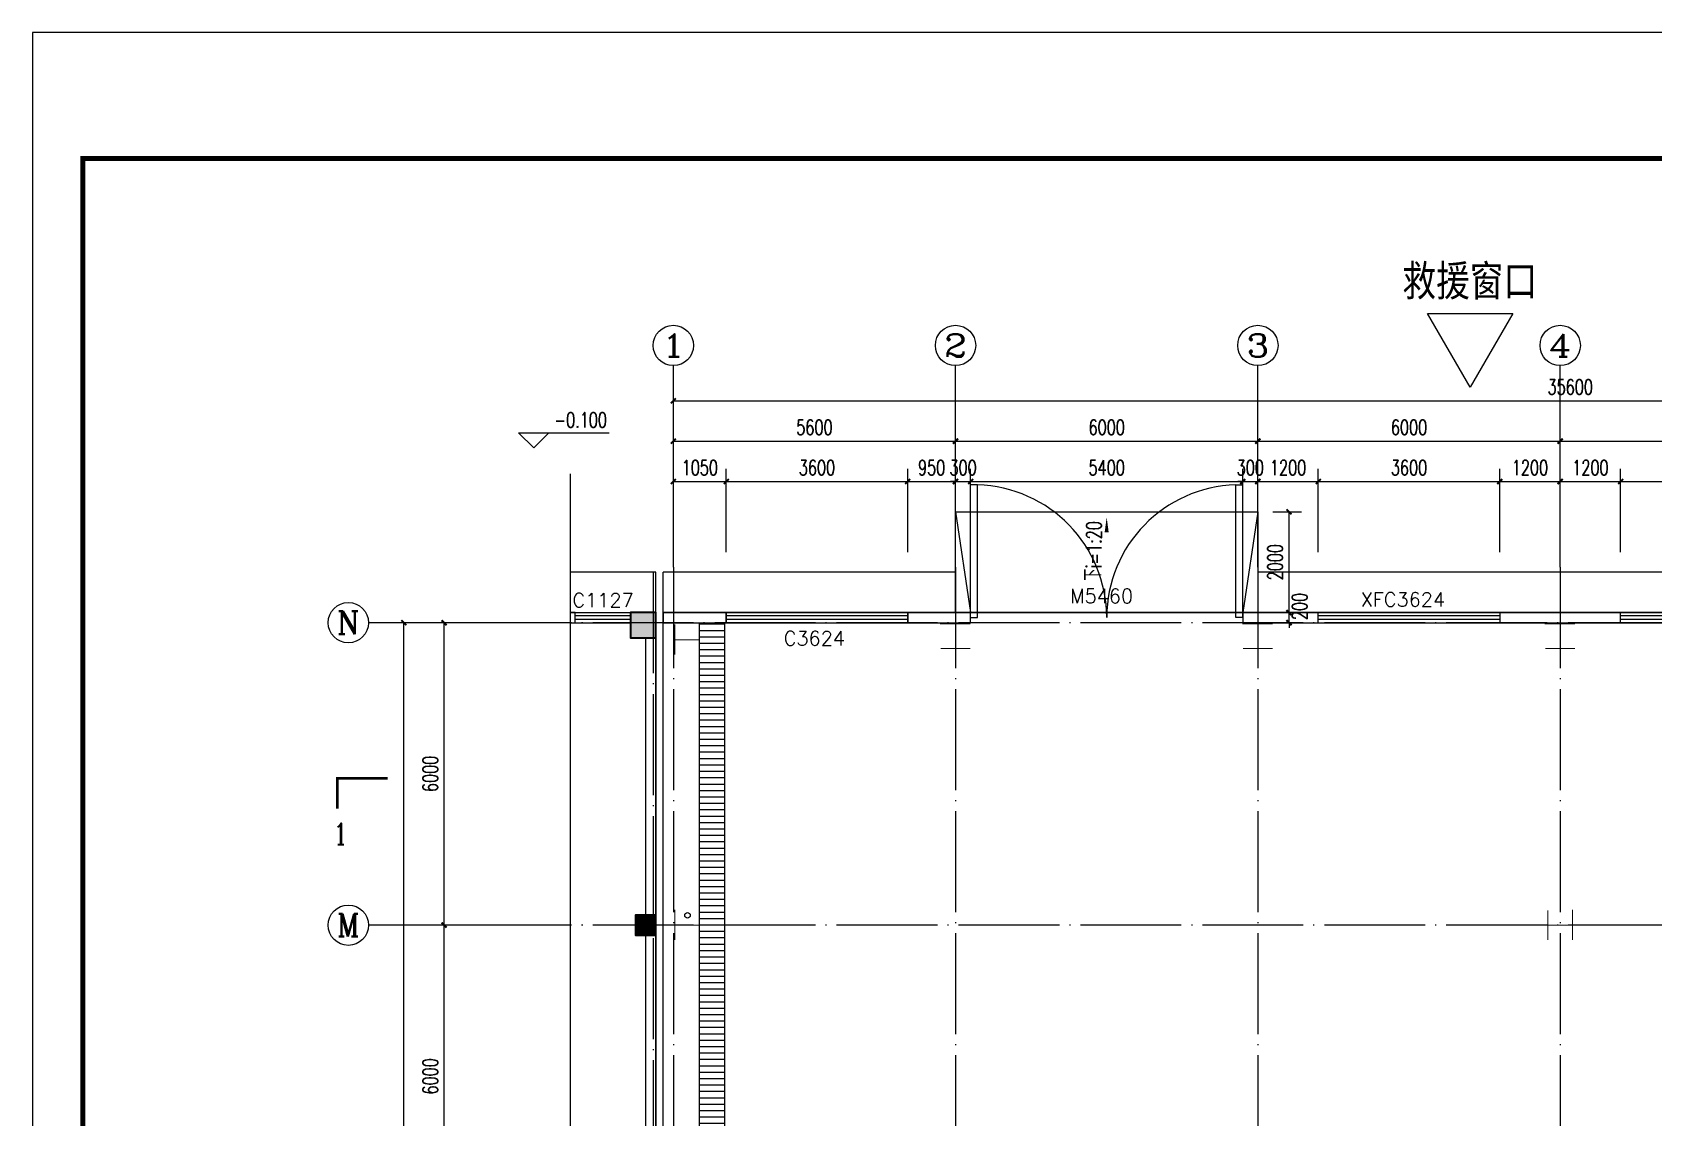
# Model space of a CAD drawing. Extents: x 683431 to 951238, y -788560 to -543702.
# Drawn here: x 683531 to 715704, y -636275 to -614750 of the extents above; entities that cross this region are included whole.
import ezdxf
from ezdxf.enums import TextEntityAlignment as Align

# ---------------------------------------------------------------- set-up
doc = ezdxf.new("R2010")
doc.units = 0
doc.header["$LTSCALE"] = 1000
doc.header["$MEASUREMENT"] = 0
doc.linetypes.add('DOTE', pattern=[2.42, 2, -0.2, 0.02, -0.2])
for name, color, linetype in [('AXIS', 3, 'Continuous'), ('AXIS_TEXT', 7, 'Continuous'), ('COLUMN', 9, 'Continuous'), ('DIM_ELEV', 3, 'Continuous'), ('DIM_SYMB', 3, 'Continuous'), ('DOTE', 1, 'Continuous'), ('GROUND', 2, 'Continuous'), ('PUB_DIM', 3, 'Continuous'), ('PUB_HATCH', 23, 'Continuous'), ('PUB_TEXT', 3, 'Continuous'), ('PUB_TITLE', 4, 'Continuous'), ('RAIL', 163, 'Continuous'), ('WALL', 7, 'Continuous'), ('WINDOW', 4, 'Continuous'), ('WINDOW_TEXT', 7, 'Continuous')]:
    doc.layers.add(name, color=color, linetype=linetype)
doc.layers.add('柱', color=2, linetype='Continuous', lineweight=35)
doc.styles.add('_TCH_AXIS', font='COMPLEX', dxfattribs={"bigfont": 'GBCBIG'})
doc.styles.add('_TCH_DIM', font='SIMPLEX', dxfattribs={"bigfont": 'GBCBIG'})
doc.styles.add('_TCH_DIM_T3', font='SIMPLEX', dxfattribs={"width": 0.705882, "bigfont": 'GBCBIG'})
doc.styles.add('_TCH_LABEL', font='COMPLEX', dxfattribs={"bigfont": 'GBCBIG'})
doc.styles.add('_TCH_WINDOW', font='simplex_.ttf', dxfattribs={"height": 3.5, "bigfont": 'GBCBIG'})
doc.styles.add('COMPLEX', font='COMPLEX')
doc.styles.add('宋体(0.8)', font='', dxfattribs={"width": 0.8})
doc.styles.get('宋体(0.8)').set_extended_font_data('SimSun')
doc.dimstyles.new('_TCH_ARCH&&100', dxfattribs={"dimtxt": 297.5, "dimasz": 100, "dimexe": 250, "dimexo": 300, "dimgap": 126.25, "dimtad": 1, "dimdec": 0, "dimzin": 0, "dimdsep": 46, "dimtxsty": '_TCH_DIM_T3', "dimblk": 'ARCHTICK', "dimcen": 0.09, "dimazin": 2, "dimtfac": 1, "dimtdec": 0, "dimtix": 1, "dimtmove": 2, "dimatfit": 3, "dimfxl": 0, "dimtolj": 1, "dimtzin": 0, "dimarcsym": 0})

# ---------------------------------------------------------------- blocks, each defined once
blk = doc.blocks.new('_ArchTick')
at = {"color": 0, "linetype": 'ByBlock', "const_width": 0.4}
blk.add_lwpolyline([(-0.5, -0.5), (0.5, 0.5)], dxfattribs=at)
blk = doc.blocks.new('*D49')
at = {"layer": 'Defpoints', "color": 0}
for p in [(707851, -626258), (708469, -626258), (707851, -626458)]:
    blk.add_point(p, dxfattribs=at)
at = {"layer": 'PUB_DIM', "color": 0, "lineweight": -2}
for p, q in [((708151, -626258), (708719, -626258)), ((708469, -626258), (708469, -626158)), ((708469, -626458), (708469, -626258)), ((708151, -626458), (708719, -626458)), ((708469, -626458), (708469, -626558))]:
    blk.add_line(p, q, dxfattribs=at)
at = {"layer": 'PUB_DIM', "color": 0, "lineweight": -2, "xscale": 100, "yscale": 100, "zscale": 100}
for p, rotation in [((708469, -626258), 270), ((708469, -626458), 90)]:
    blk.add_blockref('_ArchTick', p, dxfattribs=dict(at, rotation=rotation))
at = {"layer": 'PUB_DIM', "color": 0, "insert": (708681, -626137), "char_height": 297.5, "attachment_point": 5, "rotation": 90, "style": '_TCH_DIM_T3'}
blk.add_mtext('\\A1;200', dxfattribs=at)
blk = doc.blocks.new('*D50')
at = {"layer": 'Defpoints', "color": 0}
for p in [(707851, -624258), (708469, -624258), (707851, -626258)]:
    blk.add_point(p, dxfattribs=at)
at = {"layer": 'PUB_DIM', "color": 0, "lineweight": -2}
for p, q in [((708151, -624258), (708719, -624258)), ((708469, -626258), (708469, -624258)), ((708151, -626258), (708719, -626258))]:
    blk.add_line(p, q, dxfattribs=at)
at = {"layer": 'PUB_DIM', "color": 0, "lineweight": -2, "xscale": 100, "yscale": 100, "zscale": 100}
for p, rotation in [((708469, -624258), 90), ((708469, -626258), 270)]:
    blk.add_blockref('_ArchTick', p, dxfattribs=dict(at, rotation=rotation))
at = {"layer": 'PUB_DIM', "color": 0, "insert": (708194, -625258), "char_height": 297.5, "attachment_point": 5, "rotation": 90, "style": '_TCH_DIM_T3'}
blk.add_mtext('\\A1;2000', dxfattribs=at)
blk = doc.blocks.new('*D462')
at = {"layer": 'AXIS', "color": 0, "lineweight": -2}
for p, q in [((696251, -625058), (696251, -623408)), ((697301, -625058), (697301, -623408)), ((696251, -623658), (697301, -623658))]:
    blk.add_line(p, q, dxfattribs=at)
at = {"layer": 'Defpoints', "color": 0}
for p in [(697301, -623658), (696251, -625358), (697301, -625358)]:
    blk.add_point(p, dxfattribs=at)
at = {"layer": 'AXIS', "color": 0, "lineweight": -2, "xscale": 100, "yscale": 100, "zscale": 100, "rotation": 180}
blk.add_blockref('_ArchTick', (696251, -623658), dxfattribs=at)
at = {"layer": 'AXIS', "color": 0, "lineweight": -2, "xscale": 100, "yscale": 100, "zscale": 100}
blk.add_blockref('_ArchTick', (697301, -623658), dxfattribs=at)
at = {"layer": 'AXIS', "color": 0, "insert": (696776, -623383), "char_height": 297.5, "attachment_point": 5, "style": '_TCH_DIM_T3'}
blk.add_mtext('\\A1;1050', dxfattribs=at)
blk = doc.blocks.new('*D463')
at = {"layer": 'AXIS', "color": 0, "lineweight": -2}
for p, q in [((697301, -625058), (697301, -623408)), ((700901, -625058), (700901, -623408)), ((697301, -623658), (700901, -623658))]:
    blk.add_line(p, q, dxfattribs=at)
at = {"layer": 'Defpoints', "color": 0}
for p in [(700901, -623658), (697301, -625358), (700901, -625358)]:
    blk.add_point(p, dxfattribs=at)
at = {"layer": 'AXIS', "color": 0, "lineweight": -2, "xscale": 100, "yscale": 100, "zscale": 100, "rotation": 180}
blk.add_blockref('_ArchTick', (697301, -623658), dxfattribs=at)
at = {"layer": 'AXIS', "color": 0, "lineweight": -2, "xscale": 100, "yscale": 100, "zscale": 100}
blk.add_blockref('_ArchTick', (700901, -623658), dxfattribs=at)
at = {"layer": 'AXIS', "color": 0, "insert": (699101, -623383), "char_height": 297.5, "attachment_point": 5, "style": '_TCH_DIM_T3'}
blk.add_mtext('\\A1;3600', dxfattribs=at)
blk = doc.blocks.new('*D464')
at = {"layer": 'AXIS', "color": 0, "lineweight": -2}
for p, q in [((700901, -625058), (700901, -623408)), ((701851, -625058), (701851, -623408)), ((700901, -623658), (701851, -623658))]:
    blk.add_line(p, q, dxfattribs=at)
at = {"layer": 'Defpoints', "color": 0}
for p in [(701851, -623658), (700901, -625358), (701851, -625358)]:
    blk.add_point(p, dxfattribs=at)
at = {"layer": 'AXIS', "color": 0, "lineweight": -2, "xscale": 100, "yscale": 100, "zscale": 100, "rotation": 180}
blk.add_blockref('_ArchTick', (700901, -623658), dxfattribs=at)
at = {"layer": 'AXIS', "color": 0, "lineweight": -2, "xscale": 100, "yscale": 100, "zscale": 100}
blk.add_blockref('_ArchTick', (701851, -623658), dxfattribs=at)
at = {"layer": 'AXIS', "color": 0, "insert": (701376, -623383), "char_height": 297.5, "attachment_point": 5, "style": '_TCH_DIM_T3'}
blk.add_mtext('\\A1;950', dxfattribs=at)
blk = doc.blocks.new('*D465')
at = {"layer": 'AXIS', "color": 0, "lineweight": -2}
for p, q in [((701851, -625058), (701851, -623408)), ((702151, -625058), (702151, -623408)), ((701851, -623658), (701751, -623658)), ((701851, -623658), (702151, -623658)), ((702151, -623658), (702251, -623658))]:
    blk.add_line(p, q, dxfattribs=at)
at = {"layer": 'Defpoints', "color": 0}
for p in [(702151, -623658), (701851, -625358), (702151, -625358)]:
    blk.add_point(p, dxfattribs=at)
at = {"layer": 'AXIS', "color": 0, "lineweight": -2, "xscale": 100, "yscale": 100, "zscale": 100}
blk.add_blockref('_ArchTick', (701851, -623658), dxfattribs=at)
at = {"layer": 'AXIS', "color": 0, "lineweight": -2, "xscale": 100, "yscale": 100, "zscale": 100, "rotation": 180}
blk.add_blockref('_ArchTick', (702151, -623658), dxfattribs=at)
at = {"layer": 'AXIS', "color": 0, "insert": (702001, -623383), "char_height": 297.5, "attachment_point": 5, "style": '_TCH_DIM_T3'}
blk.add_mtext('\\A1;300', dxfattribs=at)
blk = doc.blocks.new('*D466')
at = {"layer": 'AXIS', "color": 0, "lineweight": -2}
for p, q in [((702151, -625058), (702151, -623408)), ((707551, -625058), (707551, -623408)), ((702151, -623658), (707551, -623658))]:
    blk.add_line(p, q, dxfattribs=at)
at = {"layer": 'Defpoints', "color": 0}
for p in [(707551, -623658), (702151, -625358), (707551, -625358)]:
    blk.add_point(p, dxfattribs=at)
at = {"layer": 'AXIS', "color": 0, "lineweight": -2, "xscale": 100, "yscale": 100, "zscale": 100, "rotation": 180}
blk.add_blockref('_ArchTick', (702151, -623658), dxfattribs=at)
at = {"layer": 'AXIS', "color": 0, "lineweight": -2, "xscale": 100, "yscale": 100, "zscale": 100}
blk.add_blockref('_ArchTick', (707551, -623658), dxfattribs=at)
at = {"layer": 'AXIS', "color": 0, "insert": (704851, -623383), "char_height": 297.5, "attachment_point": 5, "style": '_TCH_DIM_T3'}
blk.add_mtext('\\A1;5400', dxfattribs=at)
blk = doc.blocks.new('*D467')
at = {"layer": 'AXIS', "color": 0, "lineweight": -2}
for p, q in [((707551, -625058), (707551, -623408)), ((707851, -625058), (707851, -623408)), ((707551, -623658), (707451, -623658)), ((707551, -623658), (707851, -623658)), ((707851, -623658), (707951, -623658))]:
    blk.add_line(p, q, dxfattribs=at)
at = {"layer": 'Defpoints', "color": 0}
for p in [(707851, -623658), (707551, -625358), (707851, -625358)]:
    blk.add_point(p, dxfattribs=at)
at = {"layer": 'AXIS', "color": 0, "lineweight": -2, "xscale": 100, "yscale": 100, "zscale": 100}
blk.add_blockref('_ArchTick', (707551, -623658), dxfattribs=at)
at = {"layer": 'AXIS', "color": 0, "lineweight": -2, "xscale": 100, "yscale": 100, "zscale": 100, "rotation": 180}
blk.add_blockref('_ArchTick', (707851, -623658), dxfattribs=at)
at = {"layer": 'AXIS', "color": 0, "insert": (707701, -623383), "char_height": 297.5, "attachment_point": 5, "style": '_TCH_DIM_T3'}
blk.add_mtext('\\A1;300', dxfattribs=at)
blk = doc.blocks.new('*D468')
at = {"layer": 'AXIS', "color": 0, "lineweight": -2}
for p, q in [((707851, -625058), (707851, -623408)), ((709051, -625058), (709051, -623408)), ((707851, -623658), (709051, -623658))]:
    blk.add_line(p, q, dxfattribs=at)
at = {"layer": 'Defpoints', "color": 0}
for p in [(709051, -623658), (707851, -625358), (709051, -625358)]:
    blk.add_point(p, dxfattribs=at)
at = {"layer": 'AXIS', "color": 0, "lineweight": -2, "xscale": 100, "yscale": 100, "zscale": 100, "rotation": 180}
blk.add_blockref('_ArchTick', (707851, -623658), dxfattribs=at)
at = {"layer": 'AXIS', "color": 0, "lineweight": -2, "xscale": 100, "yscale": 100, "zscale": 100}
blk.add_blockref('_ArchTick', (709051, -623658), dxfattribs=at)
at = {"layer": 'AXIS', "color": 0, "insert": (708451, -623383), "char_height": 297.5, "attachment_point": 5, "style": '_TCH_DIM_T3'}
blk.add_mtext('\\A1;1200', dxfattribs=at)
blk = doc.blocks.new('*D469')
at = {"layer": 'AXIS', "color": 0, "lineweight": -2}
for p, q in [((709051, -625058), (709051, -623408)), ((712651, -625058), (712651, -623408)), ((709051, -623658), (712651, -623658))]:
    blk.add_line(p, q, dxfattribs=at)
at = {"layer": 'Defpoints', "color": 0}
for p in [(712651, -623658), (709051, -625358), (712651, -625358)]:
    blk.add_point(p, dxfattribs=at)
at = {"layer": 'AXIS', "color": 0, "lineweight": -2, "xscale": 100, "yscale": 100, "zscale": 100, "rotation": 180}
blk.add_blockref('_ArchTick', (709051, -623658), dxfattribs=at)
at = {"layer": 'AXIS', "color": 0, "lineweight": -2, "xscale": 100, "yscale": 100, "zscale": 100}
blk.add_blockref('_ArchTick', (712651, -623658), dxfattribs=at)
at = {"layer": 'AXIS', "color": 0, "insert": (710851, -623383), "char_height": 297.5, "attachment_point": 5, "style": '_TCH_DIM_T3'}
blk.add_mtext('\\A1;3600', dxfattribs=at)
blk = doc.blocks.new('*D470')
at = {"layer": 'AXIS', "color": 0, "lineweight": -2}
for p, q in [((712651, -625058), (712651, -623408)), ((713851, -625058), (713851, -623408)), ((712651, -623658), (713851, -623658))]:
    blk.add_line(p, q, dxfattribs=at)
at = {"layer": 'Defpoints', "color": 0}
for p in [(713851, -623658), (712651, -625358), (713851, -625358)]:
    blk.add_point(p, dxfattribs=at)
at = {"layer": 'AXIS', "color": 0, "lineweight": -2, "xscale": 100, "yscale": 100, "zscale": 100, "rotation": 180}
blk.add_blockref('_ArchTick', (712651, -623658), dxfattribs=at)
at = {"layer": 'AXIS', "color": 0, "lineweight": -2, "xscale": 100, "yscale": 100, "zscale": 100}
blk.add_blockref('_ArchTick', (713851, -623658), dxfattribs=at)
at = {"layer": 'AXIS', "color": 0, "insert": (713251, -623383), "char_height": 297.5, "attachment_point": 5, "style": '_TCH_DIM_T3'}
blk.add_mtext('\\A1;1200', dxfattribs=at)
blk = doc.blocks.new('*D471')
at = {"layer": 'AXIS', "color": 0, "lineweight": -2}
for p, q in [((713851, -625058), (713851, -623408)), ((715051, -625058), (715051, -623408)), ((713851, -623658), (715051, -623658))]:
    blk.add_line(p, q, dxfattribs=at)
at = {"layer": 'Defpoints', "color": 0}
for p in [(715051, -623658), (713851, -625358), (715051, -625358)]:
    blk.add_point(p, dxfattribs=at)
at = {"layer": 'AXIS', "color": 0, "lineweight": -2, "xscale": 100, "yscale": 100, "zscale": 100, "rotation": 180}
blk.add_blockref('_ArchTick', (713851, -623658), dxfattribs=at)
at = {"layer": 'AXIS', "color": 0, "lineweight": -2, "xscale": 100, "yscale": 100, "zscale": 100}
blk.add_blockref('_ArchTick', (715051, -623658), dxfattribs=at)
at = {"layer": 'AXIS', "color": 0, "insert": (714451, -623383), "char_height": 297.5, "attachment_point": 5, "style": '_TCH_DIM_T3'}
blk.add_mtext('\\A1;1200', dxfattribs=at)
blk = doc.blocks.new('*D472')
at = {"layer": 'AXIS', "color": 0, "lineweight": -2}
for p, q in [((715051, -625058), (715051, -623408)), ((718651, -625058), (718651, -623408)), ((715051, -623658), (718651, -623658))]:
    blk.add_line(p, q, dxfattribs=at)
at = {"layer": 'Defpoints', "color": 0}
for p in [(718651, -623658), (715051, -625358), (718651, -625358)]:
    blk.add_point(p, dxfattribs=at)
at = {"layer": 'AXIS', "color": 0, "lineweight": -2, "xscale": 100, "yscale": 100, "zscale": 100, "rotation": 180}
blk.add_blockref('_ArchTick', (715051, -623658), dxfattribs=at)
at = {"layer": 'AXIS', "color": 0, "lineweight": -2, "xscale": 100, "yscale": 100, "zscale": 100}
blk.add_blockref('_ArchTick', (718651, -623658), dxfattribs=at)
at = {"layer": 'AXIS', "color": 0, "insert": (716851, -623383), "char_height": 297.5, "attachment_point": 5, "style": '_TCH_DIM_T3'}
blk.add_mtext('\\A1;3600', dxfattribs=at)
blk = doc.blocks.new('*D491')
at = {"layer": 'AXIS', "color": 0, "lineweight": -2}
for p, q in [((693901, -632458), (691451, -632458)), ((691701, -638458), (691701, -632458)), ((693901, -638458), (691451, -638458))]:
    blk.add_line(p, q, dxfattribs=at)
at = {"layer": 'Defpoints', "color": 0}
for p in [(691701, -632458), (694201, -632458), (694201, -638458)]:
    blk.add_point(p, dxfattribs=at)
at = {"layer": 'AXIS', "color": 0, "lineweight": -2, "xscale": 100, "yscale": 100, "zscale": 100}
for p, rotation in [((691701, -632458), 90), ((691701, -638458), 270)]:
    blk.add_blockref('_ArchTick', p, dxfattribs=dict(at, rotation=rotation))
at = {"layer": 'AXIS', "color": 0, "insert": (691426, -635458), "char_height": 297.5, "attachment_point": 5, "rotation": 90, "style": '_TCH_DIM_T3'}
blk.add_mtext('\\A1;6000', dxfattribs=at)
blk = doc.blocks.new('*D492')
at = {"layer": 'AXIS', "color": 0, "lineweight": -2}
for p, q in [((693901, -626458), (691451, -626458)), ((691701, -632458), (691701, -626458)), ((693901, -632458), (691451, -632458))]:
    blk.add_line(p, q, dxfattribs=at)
at = {"layer": 'Defpoints', "color": 0}
for p in [(691701, -626458), (694201, -626458), (694201, -632458)]:
    blk.add_point(p, dxfattribs=at)
at = {"layer": 'AXIS', "color": 0, "lineweight": -2, "xscale": 100, "yscale": 100, "zscale": 100}
for p, rotation in [((691701, -626458), 90), ((691701, -632458), 270)]:
    blk.add_blockref('_ArchTick', p, dxfattribs=dict(at, rotation=rotation))
at = {"layer": 'AXIS', "color": 0, "insert": (691426, -629458), "char_height": 297.5, "attachment_point": 5, "rotation": 90, "style": '_TCH_DIM_T3'}
blk.add_mtext('\\A1;6000', dxfattribs=at)
blk = doc.blocks.new('*D493')
at = {"layer": 'AXIS', "color": 0, "lineweight": -2}
for p, q in [((693901, -626458), (690651, -626458)), ((690901, -698458), (690901, -626458)), ((693901, -698458), (690651, -698458))]:
    blk.add_line(p, q, dxfattribs=at)
at = {"layer": 'Defpoints', "color": 0}
for p in [(690901, -626458), (694201, -626458), (694201, -698458)]:
    blk.add_point(p, dxfattribs=at)
at = {"layer": 'AXIS', "color": 0, "lineweight": -2, "xscale": 100, "yscale": 100, "zscale": 100}
for p, rotation in [((690901, -626458), 90), ((690901, -698458), 270)]:
    blk.add_blockref('_ArchTick', p, dxfattribs=dict(at, rotation=rotation))
at = {"layer": 'AXIS', "color": 0, "insert": (690626, -662458), "char_height": 297.5, "attachment_point": 5, "rotation": 90, "style": '_TCH_DIM_T3'}
blk.add_mtext('\\A1;72000', dxfattribs=at)
blk = doc.blocks.new('_AXISO')
blk.add_circle((0, 0), 0.5)
at = {"layer": 'AXIS_TEXT', "style": 'COMPLEX', "width": 1.041667}
blk.add_attdef('A', text='', height=0.56, dxfattribs=at).set_placement((-0.25, -0.28), (0.25, -0.28), align=Align.FIT)
blk = doc.blocks.new('*D508')
at = {"layer": 'AXIS', "color": 0, "lineweight": -2}
for p, q in [((696251, -625058), (696251, -622608)), ((696251, -622858), (701851, -622858)), ((701851, -625058), (701851, -622608))]:
    blk.add_line(p, q, dxfattribs=at)
at = {"layer": 'Defpoints', "color": 0}
for p in [(701851, -622858), (696251, -625358), (701851, -625358)]:
    blk.add_point(p, dxfattribs=at)
at = {"layer": 'AXIS', "color": 0, "lineweight": -2, "xscale": 100, "yscale": 100, "zscale": 100, "rotation": 180}
blk.add_blockref('_ArchTick', (696251, -622858), dxfattribs=at)
at = {"layer": 'AXIS', "color": 0, "lineweight": -2, "xscale": 100, "yscale": 100, "zscale": 100}
blk.add_blockref('_ArchTick', (701851, -622858), dxfattribs=at)
at = {"layer": 'AXIS', "color": 0, "insert": (699051, -622583), "char_height": 297.5, "attachment_point": 5, "style": '_TCH_DIM_T3'}
blk.add_mtext('\\A1;5600', dxfattribs=at)
blk = doc.blocks.new('*D509')
at = {"layer": 'AXIS', "color": 0, "lineweight": -2}
for p, q in [((701851, -625058), (701851, -622608)), ((701851, -622858), (707851, -622858)), ((707851, -625058), (707851, -622608))]:
    blk.add_line(p, q, dxfattribs=at)
at = {"layer": 'Defpoints', "color": 0}
for p in [(707851, -622858), (701851, -625358), (707851, -625358)]:
    blk.add_point(p, dxfattribs=at)
at = {"layer": 'AXIS', "color": 0, "lineweight": -2, "xscale": 100, "yscale": 100, "zscale": 100, "rotation": 180}
blk.add_blockref('_ArchTick', (701851, -622858), dxfattribs=at)
at = {"layer": 'AXIS', "color": 0, "lineweight": -2, "xscale": 100, "yscale": 100, "zscale": 100}
blk.add_blockref('_ArchTick', (707851, -622858), dxfattribs=at)
at = {"layer": 'AXIS', "color": 0, "insert": (704851, -622583), "char_height": 297.5, "attachment_point": 5, "style": '_TCH_DIM_T3'}
blk.add_mtext('\\A1;6000', dxfattribs=at)
blk = doc.blocks.new('*D510')
at = {"layer": 'AXIS', "color": 0, "lineweight": -2}
for p, q in [((707851, -625058), (707851, -622608)), ((707851, -622858), (713851, -622858)), ((713851, -625058), (713851, -622608))]:
    blk.add_line(p, q, dxfattribs=at)
at = {"layer": 'Defpoints', "color": 0}
for p in [(713851, -622858), (707851, -625358), (713851, -625358)]:
    blk.add_point(p, dxfattribs=at)
at = {"layer": 'AXIS', "color": 0, "lineweight": -2, "xscale": 100, "yscale": 100, "zscale": 100, "rotation": 180}
blk.add_blockref('_ArchTick', (707851, -622858), dxfattribs=at)
at = {"layer": 'AXIS', "color": 0, "lineweight": -2, "xscale": 100, "yscale": 100, "zscale": 100}
blk.add_blockref('_ArchTick', (713851, -622858), dxfattribs=at)
at = {"layer": 'AXIS', "color": 0, "insert": (710851, -622583), "char_height": 297.5, "attachment_point": 5, "style": '_TCH_DIM_T3'}
blk.add_mtext('\\A1;6000', dxfattribs=at)
blk = doc.blocks.new('*D511')
at = {"layer": 'AXIS', "color": 0, "lineweight": -2}
for p, q in [((713851, -625058), (713851, -622608)), ((713851, -622858), (719851, -622858)), ((719851, -625058), (719851, -622608))]:
    blk.add_line(p, q, dxfattribs=at)
at = {"layer": 'Defpoints', "color": 0}
for p in [(719851, -622858), (713851, -625358), (719851, -625358)]:
    blk.add_point(p, dxfattribs=at)
at = {"layer": 'AXIS', "color": 0, "lineweight": -2, "xscale": 100, "yscale": 100, "zscale": 100, "rotation": 180}
blk.add_blockref('_ArchTick', (713851, -622858), dxfattribs=at)
at = {"layer": 'AXIS', "color": 0, "lineweight": -2, "xscale": 100, "yscale": 100, "zscale": 100}
blk.add_blockref('_ArchTick', (719851, -622858), dxfattribs=at)
at = {"layer": 'AXIS', "color": 0, "insert": (716851, -622583), "char_height": 297.5, "attachment_point": 5, "style": '_TCH_DIM_T3'}
blk.add_mtext('\\A1;6000', dxfattribs=at)
blk = doc.blocks.new('*D514')
at = {"layer": 'AXIS', "color": 0, "lineweight": -2}
for p, q in [((696251, -625058), (696251, -621808)), ((731851, -625058), (731851, -621808)), ((696251, -622058), (731851, -622058))]:
    blk.add_line(p, q, dxfattribs=at)
at = {"layer": 'Defpoints', "color": 0}
for p in [(731851, -622058), (696251, -625358), (731851, -625358)]:
    blk.add_point(p, dxfattribs=at)
at = {"layer": 'AXIS', "color": 0, "lineweight": -2, "xscale": 100, "yscale": 100, "zscale": 100, "rotation": 180}
blk.add_blockref('_ArchTick', (696251, -622058), dxfattribs=at)
at = {"layer": 'AXIS', "color": 0, "lineweight": -2, "xscale": 100, "yscale": 100, "zscale": 100}
blk.add_blockref('_ArchTick', (731851, -622058), dxfattribs=at)
at = {"layer": 'AXIS', "color": 0, "insert": (714051, -621783), "char_height": 297.5, "attachment_point": 5, "style": '_TCH_DIM_T3'}
blk.add_mtext('\\A1;35600', dxfattribs=at)
blk = doc.blocks.new('_FZH')
blk.add_lwpolyline([(-0.5, -0.5), (0.5, -0.5), (0.5, 0.5), (-0.5, 0.5)], close=True)
at = {"layer": 'PUB_HATCH'}
blk.add_solid([(-0.5, -0.5), (0.5, -0.5), (-0.5, 0.5), (0.5, 0.5)], dxfattribs=at)
blk = doc.blocks.new('$WINLIB2D$00000001')
at = {"color": 0}
for points in [[(-0.5, 0.5), (-0.5, -0.5)], [(-0.5, 0.5), (0.5, 0.5)], [(0.5, -0.5), (0.5, 0.5)], [(0.5, 0.1667), (-0.5, 0.1667)], [(0.5, -0.1667), (-0.5, -0.1667)], [(-0.5, -0.5), (0.5, -0.5)]]:
    blk.add_lwpolyline(points, dxfattribs=at)
blk = doc.blocks.new('$DorLib2D$00000002')
for p, q in [((-0.5, 0), (-0.5, 0.4875)), ((-0.475, 0.4875), (-0.5, 0.4875)), ((-0.475, 0), (-0.475, 0.4875)), ((0.475, 0), (0.475, 0.4875)), ((0.475, 0.4875), (0.5, 0.4875)), ((0.5, 0), (0.5, 0.4875)), ((-0.5, 0), (-0.475, 0)), ((0.5, 0), (0.475, 0))]:
    blk.add_line(p, q)
at = {"lineweight": 13}
for centre, start, end in [((-0.4875, 0), 0, 88.53072), ((0.4875, 0), 91.46928, 180)]:
    blk.add_arc(centre, 0.4875, start, end, dxfattribs=at)

msp = doc.modelspace()

# ---------------------------------------------------------------- hatches: boundary and pattern name
h = msp.add_hatch()
h.set_pattern_fill('ANSI31', color=256, scale=80, angle=495, style=0)
h.set_pattern_definition([(180, (1458051.94, -596257.01), (-6e-14, -127), [])])
h.paths.add_polyline_path([(696766.4, -698458.2), (697266.4, -698458.2), (697266.4, -626458.2), (696766.4, -626458.2)])

# ---------------------------------------------------------------- linework, layer by layer
at = {"ltscale": 0.5}
for p, q in [((696766.4, -626458.2), (697266.4, -626458.2)), ((697266.4, -626458.2), (697266.4, -698458.2))]:
    msp.add_line(p, q, dxfattribs=at)
at = {"flags": 128}
msp.add_lwpolyline([(712066.1, -621787.9), (711219.5, -620321.7), (712912.6, -620321.7)], close=True, dxfattribs=at)
at = {"ltscale": 10, "const_width": 20}
for points in [[(696278.8, -627073.8), (696278.8, -626489)], [(696278.8, -627073.8), (696278.8, -626489)], [(696278.8, -627073.8), (696278.8, -626489)], [(696278.8, -627076.3), (696278.8, -626491.5)], [(696278.8, -627092.1), (696278.8, -626507.3)], [(696278.8, -627092.4), (696278.8, -626507.6)], [(696766.4, -627092.1), (696766.4, -626507.3)], [(702124.9, -626480.2), (701540.1, -626480.2)], [(702124.9, -626480.2), (701540.1, -626480.2)], [(702124.9, -626480.2), (701540.1, -626480.2)], [(702127.4, -626480.2), (701542.6, -626480.2)], [(702143.2, -626480.2), (701558.4, -626480.2)], [(702143.4, -626480.2), (701558.6, -626480.2)], [(701850.8, -626967.8), (701850.8, -626480.2)], [(708124.9, -626480.2), (707540.1, -626480.2)], [(708124.9, -626480.2), (707540.1, -626480.2)], [(708124.9, -626480.2), (707540.1, -626480.2)], [(708127.4, -626480.2), (707542.6, -626480.2)], [(708143.2, -626480.2), (707558.4, -626480.2)], [(708143.4, -626480.2), (707558.6, -626480.2)], [(707850.8, -626967.8), (707850.8, -626480.2)], [(714124.9, -626480.2), (713540.1, -626480.2)], [(714124.9, -626480.2), (713540.1, -626480.2)], [(714124.9, -626480.2), (713540.1, -626480.2)], [(714127.4, -626480.2), (713542.6, -626480.2)], [(714143.2, -626480.2), (713558.4, -626480.2)], [(714143.4, -626480.2), (713558.6, -626480.2)], [(713850.8, -626967.8), (713850.8, -626480.2)], [(696766.4, -626799.7), (696278.8, -626799.7)], [(702143.2, -626967.8), (701558.4, -626967.8)], [(708143.2, -626967.8), (707558.4, -626967.8)], [(714143.2, -626967.8), (713558.4, -626967.8)], [(696278.8, -632732.3), (696278.8, -632147.5)], [(696278.8, -632732.3), (696278.8, -632147.5)], [(696278.8, -632732.3), (696278.8, -632147.5)], [(696278.8, -632734.9), (696278.8, -632150.1)], [(696278.8, -632750.6), (696278.8, -632165.8)], [(696278.8, -632750.9), (696278.8, -632166.1)], [(696766.4, -632750.6), (696766.4, -632165.8)], [(713607.2, -632750.6), (713607.2, -632165.8)], [(714094.8, -632732.3), (714094.8, -632147.5)], [(714094.8, -632732.3), (714094.8, -632147.5)], [(714094.8, -632732.3), (714094.8, -632147.5)], [(714094.8, -632734.9), (714094.8, -632150.1)], [(714094.8, -632750.6), (714094.8, -632165.8)], [(714094.8, -632750.9), (714094.8, -632166.1)], [(696766.4, -632458.2), (696278.8, -632458.2)], [(713607.2, -632458.2), (714094.8, -632458.2)]]:
    msp.add_lwpolyline(points, dxfattribs=at)
msp.add_lwpolyline([(697266.4, -626458.2), (697266.4, -698458.2), (696766.4, -698458.2), (696766.4, -626458.2)])
at = {"layer": 'AXIS'}
for p, q in [((696251, -625358.2), (696251, -621358.2)), ((701851, -625358.2), (701851, -621358.2)), ((707851, -625358.2), (707851, -621358.2)), ((713851, -625358.2), (713851, -621358.2)), ((694201, -626458.2), (690201, -626458.2)), ((694201, -632458.2), (690201, -632458.2))]:
    msp.add_line(p, q, dxfattribs=at)
at = {"layer": 'DIM_ELEV'}
for p, q in [((693478.7, -622990.4), (693178.7, -622690.4)), ((693178.7, -622690.4), (694978.7, -622690.4)), ((693478.7, -622990.4), (693778.7, -622690.4))]:
    msp.add_line(p, q, dxfattribs=at)
at = {"layer": 'DIM_SYMB'}
msp.add_lwpolyline([(694201, -623505.7), (694201, -661694.5), (694411, -661771), (693991, -661845), (694201, -661919.5), (694201, -700108.4)], dxfattribs=at)
msp.add_lwpolyline([(704850.4, -625650.6, 0, 0, 0), (704850.4, -624366.2, 0, 80, 0), (704850.4, -624666.2, 0, 0, 0)], format="xyseb", dxfattribs=at)
at = {"layer": 'DIM_SYMB', "const_width": 50}
msp.add_lwpolyline([(689581.3, -630145.1), (689581.3, -629545.1), (690581.3, -629545.1)], dxfattribs=at)
at = {"layer": 'DOTE', "linetype": 'DOTE'}
for p, q in [((696251, -625358.2), (696251, -703558.2)), ((701851, -625358.2), (701851, -703558.2)), ((707851, -625358.2), (707851, -703558.2)), ((713851, -625358.2), (713851, -703558.2)), ((695851, -625458.2), (695851, -699458.2)), ((732951, -626458.2), (694201, -626458.2)), ((732951, -632458.2), (694201, -632458.2))]:
    msp.add_line(p, q, dxfattribs=at)
at = {"layer": 'GROUND', "color": 0}
for p, q in [((695901, -625458.2), (694201, -625458.2)), ((695901, -626258.2), (695901, -625458.2)), ((701851, -625458.2), (696051, -625458.2)), ((696051, -626258.2), (696051, -625458.2)), ((719851, -625458.2), (707851, -625458.2))]:
    msp.add_line(p, q, dxfattribs=at)
at = {"layer": 'GROUND'}
msp.add_line((732051, -626258.2), (696051, -626258.2), dxfattribs=at)
at = {"layer": 'GROUND', "color": 0}
msp.add_lwpolyline([(695901, -698658.2), (695901, -626258.2)], dxfattribs=at)
at = {"layer": 'GROUND'}
msp.add_lwpolyline([(696051, -626258.2), (732051, -626258.2), (732051, -698658.2), (696051, -698658.2)], dxfattribs=at)
at = {"layer": 'PUB_TITLE'}
msp.add_lwpolyline([(683530.8, -719849.5), (742930.8, -719849.5), (742930.8, -614749.5), (683530.8, -614749.5)], close=True, dxfattribs=at)
at = {"layer": 'PUB_TITLE', "const_width": 100}
msp.add_lwpolyline([(684530.8, -718849.5), (741930.8, -718849.5), (741930.8, -617249.5), (684530.8, -617249.5)], close=True, dxfattribs=at)
at = {"layer": 'RAIL', "ltscale": 0.5}
for p, q in [((701851, -624258.2), (702151, -626258.2)), ((701851, -626258.2), (701851, -624258.2)), ((701851, -624258.2), (707851, -624258.2)), ((707851, -624258.2), (707551, -626258.2)), ((694201, -626258.2), (695901, -626258.2)), ((696051, -626258.2), (696051, -626458.2))]:
    msp.add_line(p, q, dxfattribs=at)
at = {"layer": 'RAIL', "color": 0, "ltscale": 0.5}
for p, q in [((695901, -698658.2), (695901, -626258.2)), ((696051, -698658.2), (696051, -626258.2))]:
    msp.add_line(p, q, dxfattribs=at)
at = {"layer": 'RAIL', "ltscale": 0.5}
msp.add_lwpolyline([(701851, -624258.2), (707851, -624258.2), (707851, -626258.2), (701851, -626258.2)], close=True, dxfattribs=at)
msp.add_circle((696531.8, -632262.6), 55, dxfattribs=at)
at = {"layer": 'WALL'}
for p, q in [((694301, -626258.2), (694201, -626258.2)), ((694201, -626258.2), (694201, -626458.2)), ((694301, -626458.2), (694301, -626258.2)), ((694201, -626458.2), (694301, -626458.2)), ((695701, -626758.2), (695701, -632258.2)), ((695901, -626758.2), (695901, -632258.2)), ((695701, -632658.2), (695701, -638258.2)), ((695901, -632658.2), (695901, -638258.2))]:
    msp.add_line(p, q, dxfattribs=at)
at = {"layer": 'WALL', "color": 2}
for p, q in [((697301, -626258.2), (696051, -626258.2)), ((696051, -626258.2), (696051, -626458.2)), ((697301, -626458.2), (697301, -626258.2)), ((702151, -626258.2), (700901, -626258.2)), ((700901, -626258.2), (700901, -626458.2)), ((702151, -626458.2), (702151, -626258.2)), ((709051, -626258.2), (707551, -626258.2)), ((707551, -626258.2), (707551, -626458.2)), ((709051, -626458.2), (709051, -626258.2)), ((715051, -626258.2), (712651, -626258.2)), ((712651, -626258.2), (712651, -626458.2)), ((715051, -626458.2), (715051, -626258.2)), ((696051, -626458.2), (697301, -626458.2)), ((700901, -626458.2), (702151, -626458.2)), ((707551, -626458.2), (709051, -626458.2)), ((712651, -626458.2), (715051, -626458.2))]:
    msp.add_line(p, q, dxfattribs=at)
at = {"layer": '柱', "ltscale": 1}
for points in [[(695901, -626758.2), (695901, -626258.2), (695401, -626258.2), (695401, -626758.2)], [(695901, -632658.2), (695901, -632258.2), (695501, -632258.2), (695501, -632658.2)]]:
    msp.add_lwpolyline(points, close=True, dxfattribs=at)

# ---------------------------------------------------------------- block references
at = {"layer": 'AXIS'}
ref = msp.add_blockref('_AXISO', (696251, -620958.2), dxfattribs=dict(at, xscale=800, yscale=800, zscale=800))
ref.add_attrib('A', '1', dxfattribs={"layer": 'AXIS_TEXT', "ltscale": 0.5, "height": 452.5, "style": '_TCH_AXIS', "width": 2.333333}).set_placement((696024.8, -621184.5), (696477.3, -621184.5), align=Align.FIT)
ref = msp.add_blockref('_AXISO', (701851, -620958.2), dxfattribs=dict(at, xscale=800, yscale=800, zscale=800))
ref.add_attrib('A', '2', dxfattribs={"layer": 'AXIS_TEXT', "ltscale": 0.5, "height": 452.5, "style": '_TCH_AXIS', "width": 1.5}).set_placement((701624.8, -621184.5), (702077.3, -621184.5), align=Align.FIT)
ref = msp.add_blockref('_AXISO', (707851, -620958.2), dxfattribs=dict(at, xscale=800, yscale=800, zscale=800))
ref.add_attrib('A', '3', dxfattribs={"layer": 'AXIS_TEXT', "ltscale": 0.5, "height": 452.5, "style": '_TCH_AXIS', "width": 1.5}).set_placement((707624.8, -621184.5), (708077.3, -621184.5), align=Align.FIT)
ref = msp.add_blockref('_AXISO', (713851, -620958.2), dxfattribs=dict(at, xscale=800, yscale=800, zscale=800))
ref.add_attrib('A', '4', dxfattribs={"layer": 'AXIS_TEXT', "ltscale": 0.5, "height": 452.5, "style": '_TCH_AXIS', "width": 1.3125}).set_placement((713624.8, -621184.5), (714077.3, -621184.5), align=Align.FIT)
ref = msp.add_blockref('_AXISO', (689801, -626458.2), dxfattribs=dict(at, xscale=800, yscale=800, zscale=800))
ref.add_attrib('A', 'N', dxfattribs={"layer": 'AXIS_TEXT', "ltscale": 0.5, "height": 452.5, "style": '_TCH_AXIS', "width": 1.105263}).set_placement((689574.8, -626684.5), (690027.3, -626684.5), align=Align.FIT)
ref = msp.add_blockref('_AXISO', (689801, -632458.2), dxfattribs=dict(at, xscale=800, yscale=800, zscale=800))
ref.add_attrib('A', 'M', dxfattribs={"layer": 'AXIS_TEXT', "ltscale": 0.5, "height": 452.5, "style": '_TCH_AXIS'}).set_placement((689574.8, -632684.5), (690027.3, -632684.5), align=Align.FIT)
at = {"layer": 'COLUMN'}
for p, xscale, yscale, zscale in [((695651, -626508.2), 500.0000000048894, 500.0000000048894, 500.0000000048894), ((695701, -632458.2), 400, 400, 400)]:
    msp.add_blockref('_FZH', p, dxfattribs=dict(at, xscale=xscale, yscale=yscale, zscale=zscale))
at = {"layer": 'WINDOW'}
ref = msp.add_blockref('$DorLib2D$00000002', (704851, -626358.2), dxfattribs=dict(at, xscale=-5400, yscale=-5400, zscale=-5400, rotation=179.9999999999998))
ref.add_attrib('A', 'M5460', (704123.5, -626069), dxfattribs={"layer": 'WINDOW_TEXT', "ltscale": 0.5, "height": 280.96, "rotation": 360, "style": '_TCH_WINDOW'})
ref = msp.add_blockref('$WINLIB2D$00000001', (694851, -626358.2), dxfattribs=dict(at, xscale=-1100, yscale=200, zscale=-1100, rotation=180))
ref.add_attrib('A', 'C1127', (694247.6, -626153.3), dxfattribs={"layer": 'WINDOW_TEXT', "ltscale": 0.5, "height": 280.96, "style": '_TCH_WINDOW'})
ref = msp.add_blockref('$WINLIB2D$00000001', (710851, -626358.2), dxfattribs=dict(at, xscale=-3600, yscale=200, zscale=-3600, rotation=179.9999999999998))
ref.add_attrib('A', 'XFC3624', (709892.9, -626140.1), dxfattribs={"layer": 'WINDOW_TEXT', "ltscale": 0.5, "height": 280.96, "rotation": 360, "style": '_TCH_WINDOW'})
ref = msp.add_blockref('$WINLIB2D$00000001', (716851, -626358.2), dxfattribs=dict(at, xscale=-3600, yscale=200, zscale=-3600, rotation=179.9999999999998))
ref.add_attrib('A', 'C3624', (716190.6, -626158.2), dxfattribs={"layer": 'WINDOW_TEXT', "ltscale": 0.5, "height": 280.96, "rotation": 360, "style": '_TCH_WINDOW'})
ref = msp.add_blockref('$WINLIB2D$00000001', (699101, -626358.2), dxfattribs=dict(at, xscale=-3600, yscale=-200, zscale=-3600, rotation=179.9999999999998))
ref.add_attrib('A', 'C3624', (698440.6, -626908.2), dxfattribs={"layer": 'WINDOW_TEXT', "ltscale": 0.5, "height": 280.96, "rotation": 360, "style": '_TCH_WINDOW'})

# ---------------------------------------------------------------- texts
at = {"layer": 'PUB_TEXT'}
for s, height, style, width, p in [('救援窗口', 611.77, '宋体(0.8)', 0.8, (710722, -619979.7, 0.4)), ('-0.100', 297.5, '_TCH_DIM', 0.705882, (693888.7, -622585.4)), ('1', 425, '_TCH_LABEL', 0.705882, (689517, -630857.6))]:
    msp.add_text(s, height=height, dxfattribs=dict(at, style=style, width=width)).set_placement(p)
at = {"layer": 'PUB_TEXT', "style": '_TCH_DIM', "width": 0.705882}
msp.add_text('i=1:20', height=297.5, rotation=90, dxfattribs=at).set_placement((704745.4, -625380.5))
at = {"layer": 'PUB_TEXT', "style": '_TCH_DIM'}
msp.add_text('下', height=337.6, rotation=90, dxfattribs=at).set_placement((704745.4, -625626.3))

# ---------------------------------------------------------------- dimensions: what is measured, and where the dimension line sits
at = {"layer": 'AXIS'}
for p1, p2, distance, picture, middle in [((696251, -625358.2), (731851, -625358.2), 3300, '*D514', (714051, -621783.2)), ((696251, -625358.2), (701851, -625358.2), 2500, '*D508', (699051, -622583.2)), ((701851, -625358.2), (707851, -625358.2), 2500, '*D509', (704851, -622583.2)), ((707851, -625358.2), (713851, -625358.2), 2500, '*D510', (710851, -622583.2)), ((713851, -625358.2), (719851, -625358.2), 2500, '*D511', (716851, -622583.2)), ((696251, -625358.2), (697301, -625358.2), 1700, '*D462', (696776, -623383.2)), ((697301, -625358.2), (700901, -625358.2), 1700, '*D463', (699101, -623383.2)), ((700901, -625358.2), (701851, -625358.2), 1700, '*D464', (701376, -623383.2)), ((701851, -625358.2), (702151, -625358.2), 1700, '*D465', (702001, -623383.2)), ((702151, -625358.2), (707551, -625358.2), 1700, '*D466', (704851, -623383.2)), ((707551, -625358.2), (707851, -625358.2), 1700, '*D467', (707701, -623383.2)), ((707851, -625358.2), (709051, -625358.2), 1700, '*D468', (708451, -623383.2)), ((709051, -625358.2), (712651, -625358.2), 1700, '*D469', (710851, -623383.2)), ((712651, -625358.2), (713851, -625358.2), 1700, '*D470', (713251, -623383.2)), ((713851, -625358.2), (715051, -625358.2), 1700, '*D471', (714451, -623383.2)), ((715051, -625358.2), (718651, -625358.2), 1700, '*D472', (716851, -623383.2)), ((694201, -698458.2), (694201, -626458.2), 3300, '*D493', (690626, -662458.2)), ((694201, -632458.2), (694201, -626458.2), 2500, '*D492', (691426, -629458.2)), ((694201, -638458.2), (694201, -632458.2), 2500, '*D491', (691426, -635458.2))]:
    dim = msp.add_aligned_dim(p1=p1, p2=p2, distance=distance, dimstyle='_TCH_ARCH&&100', dxfattribs=at)
    dim.commit()
    dim.dimension.update_dxf_attribs({"geometry": picture, "text_midpoint": middle})
at = {"layer": 'PUB_DIM'}
dim = msp.add_aligned_dim(p1=(707851, -626258.2), p2=(707851, -624258.2), distance=-617.5, dimstyle='_TCH_ARCH&&100', dxfattribs=at)
dim.commit()
dim.dimension.update_dxf_attribs({"geometry": '*D50', "text_midpoint": (708193.6, -625258.2)})
dim = msp.add_linear_dim(base=(708468.6, -626258.2), p1=(707851, -626458.2), p2=(707851, -626258.2), angle=90, dimstyle='_TCH_ARCH&&100', dxfattribs=at)
dim.commit()
dim.dimension.update_dxf_attribs({"geometry": '*D49', "text_midpoint": (708681.2, -626137.3), "dimtype": 161})

doc.saveas('drawing.dxf')
